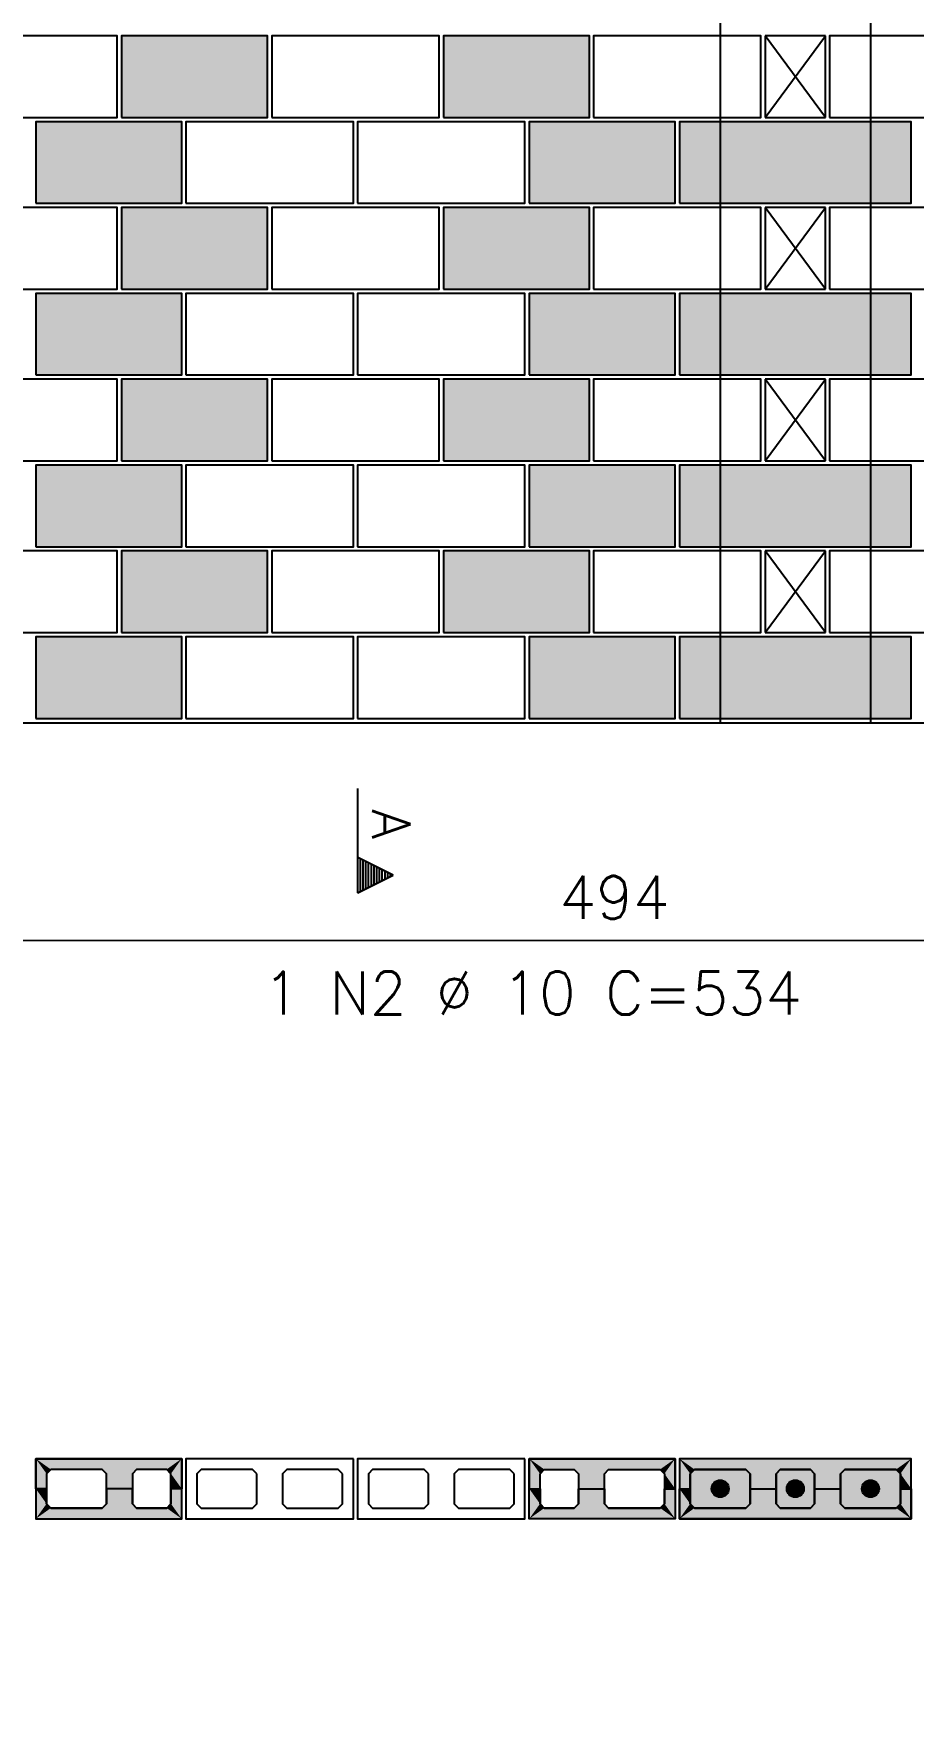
# Model space of a CAD drawing. Extents: x -1.9 to 86, y -1.5 to 61.
# Drawn here: x 44.68 to 48.78, y 30.22 to 38.07 of the extents above; entities that cross this region are included whole.
import ezdxf

# ---------------------------------------------------------------- set-up
doc = ezdxf.new("R2010")
doc.units = 0
doc.header["$MEASUREMENT"] = 0
for name, color, linetype in [('PENA_01', 1, 'CONTINUOUS'), ('PENA_02', 2, 'CONTINUOUS'), ('PENA_03', 3, 'CONTINUOUS'), ('PENA_05', 5, 'CONTINUOUS'), ('PENA_11', 252, 'CONTINUOUS'), ('PENA_19', 240, 'CONTINUOUS'), ('PENA_21', 100, 'CONTINUOUS')]:
    doc.layers.add(name, color=color, linetype=linetype)
doc.styles.get("Standard").update_dxf_attribs({"font": 'ROMANS.SHX'})

msp = doc.modelspace()

# ---------------------------------------------------------------- linework, layer by layer
at = {"layer": 'PENA_01', "linetype": 'Continuous'}
for points in [[(44.9986, 31.38), (44.7586, 31.38), (44.7386, 31.36), (44.7386, 31.22), (44.7586, 31.2), (44.9986, 31.2), (45.0186, 31.22), (45.0186, 31.36), (44.9986, 31.38)], [(45.2986, 31.38), (45.1586, 31.38), (45.1386, 31.36), (45.1386, 31.22), (45.1586, 31.2), (45.2986, 31.2), (45.3186, 31.22), (45.3186, 31.36), (45.2986, 31.38)], [(45.7186, 31.36), (45.6986, 31.38), (45.4586, 31.38), (45.4386, 31.36), (45.4386, 31.22), (45.4586, 31.2), (45.6986, 31.2), (45.7186, 31.22), (45.7186, 31.36)], [(46.1186, 31.36), (46.0986, 31.38), (45.8586, 31.38), (45.8386, 31.36), (45.8386, 31.22), (45.8586, 31.2), (46.0986, 31.2), (46.1186, 31.22), (46.1186, 31.36)], [(46.5186, 31.36), (46.4986, 31.38), (46.2586, 31.38), (46.2386, 31.36), (46.2386, 31.22), (46.2586, 31.2), (46.4986, 31.2), (46.5186, 31.22), (46.5186, 31.36)], [(46.9186, 31.36), (46.8986, 31.38), (46.6586, 31.38), (46.6386, 31.36), (46.6386, 31.22), (46.6586, 31.2), (46.8986, 31.2), (46.9186, 31.22), (46.9186, 31.36)], [(47.0586, 31.38), (47.1986, 31.38), (47.2186, 31.36), (47.2186, 31.22), (47.1986, 31.2), (47.0586, 31.2), (47.0386, 31.22), (47.0386, 31.36), (47.0586, 31.38)], [(47.3586, 31.38), (47.5986, 31.38), (47.6186, 31.36), (47.6186, 31.22), (47.5986, 31.2), (47.3586, 31.2), (47.3386, 31.22), (47.3386, 31.36), (47.3586, 31.38)], [(47.7386, 31.22), (47.7586, 31.2), (47.9986, 31.2), (48.0186, 31.22), (48.0186, 31.36), (47.9986, 31.38), (47.7586, 31.38), (47.7386, 31.36), (47.7386, 31.22)], [(48.1386, 31.22), (48.1586, 31.2), (48.2986, 31.2), (48.3186, 31.22), (48.3186, 31.36), (48.2986, 31.38), (48.1586, 31.38), (48.1386, 31.36), (48.1386, 31.22)], [(48.4386, 31.22), (48.4586, 31.2), (48.6986, 31.2), (48.7186, 31.22), (48.7186, 31.36), (48.6986, 31.38), (48.4586, 31.38), (48.4386, 31.36), (48.4386, 31.22)]]:
    msp.add_lwpolyline(points, dxfattribs=at)
at = {"layer": 'PENA_02', "linetype": 'Continuous'}
for p, q in [((48.3686, 38.0589), (48.0886, 38.0589)), ((48.0886, 38.0589), (48.0886, 37.6789)), ((48.3686, 37.6789), (48.3686, 38.0589)), ((48.0886, 37.6789), (48.3686, 37.6789)), ((48.3686, 37.2589), (48.0886, 37.2589)), ((48.0886, 37.2589), (48.0886, 36.8789)), ((48.3686, 36.8789), (48.3686, 37.2589)), ((48.0886, 36.8789), (48.3686, 36.8789)), ((48.3686, 36.4589), (48.0886, 36.4589)), ((48.0886, 36.4589), (48.0886, 36.0789)), ((48.3686, 36.0789), (48.3686, 36.4589)), ((48.0886, 36.0789), (48.3686, 36.0789)), ((48.3686, 35.6589), (48.0886, 35.6589)), ((48.0886, 35.6589), (48.0886, 35.2789)), ((48.3686, 35.2789), (48.3686, 35.6589)), ((48.0886, 35.2789), (48.3686, 35.2789)), ((42.4886, 34.8589), (52.4686, 34.8589)), ((48.7686, 31.43), (47.6886, 31.43)), ((47.6886, 31.43), (47.6886, 31.15)), ((48.7686, 31.15), (48.7686, 31.43)), ((47.6886, 31.15), (48.7686, 31.15))]:
    msp.add_line(p, q, dxfattribs=at)
for points in [[(44.2886, 37.6789), (45.0686, 37.6789), (45.0686, 38.0589), (44.2886, 38.0589), (44.2886, 37.6789)], [(45.0886, 37.6789), (45.7686, 37.6789), (45.7686, 38.0589), (45.0886, 38.0589), (45.0886, 37.6789)], [(45.7886, 37.6789), (46.5686, 37.6789), (46.5686, 38.0589), (45.7886, 38.0589), (45.7886, 37.6789)], [(46.5886, 37.6789), (47.2686, 37.6789), (47.2686, 38.0589), (46.5886, 38.0589), (46.5886, 37.6789)], [(47.2886, 37.6789), (48.0686, 37.6789), (48.0686, 38.0589), (47.2886, 38.0589), (47.2886, 37.6789)], [(48.3886, 37.6789), (49.1686, 37.6789), (49.1686, 38.0589), (48.3886, 38.0589), (48.3886, 37.6789)], [(44.6886, 37.2789), (45.3686, 37.2789), (45.3686, 37.6589), (44.6886, 37.6589), (44.6886, 37.2789)], [(45.3886, 37.2789), (46.1686, 37.2789), (46.1686, 37.6589), (45.3886, 37.6589), (45.3886, 37.2789)], [(46.1886, 37.2789), (46.9686, 37.2789), (46.9686, 37.6589), (46.1886, 37.6589), (46.1886, 37.2789)], [(46.9886, 37.2789), (47.6686, 37.2789), (47.6686, 37.6589), (46.9886, 37.6589), (46.9886, 37.2789)], [(47.6886, 37.2789), (48.7686, 37.2789), (48.7686, 37.6589), (47.6886, 37.6589), (47.6886, 37.2789)], [(44.2886, 36.8789), (45.0686, 36.8789), (45.0686, 37.2589), (44.2886, 37.2589), (44.2886, 36.8789)], [(45.0886, 36.8789), (45.7686, 36.8789), (45.7686, 37.2589), (45.0886, 37.2589), (45.0886, 36.8789)], [(45.7886, 36.8789), (46.5686, 36.8789), (46.5686, 37.2589), (45.7886, 37.2589), (45.7886, 36.8789)], [(46.5886, 36.8789), (47.2686, 36.8789), (47.2686, 37.2589), (46.5886, 37.2589), (46.5886, 36.8789)], [(47.2886, 36.8789), (48.0686, 36.8789), (48.0686, 37.2589), (47.2886, 37.2589), (47.2886, 36.8789)], [(48.3886, 36.8789), (49.1686, 36.8789), (49.1686, 37.2589), (48.3886, 37.2589), (48.3886, 36.8789)], [(44.6886, 36.4789), (45.3686, 36.4789), (45.3686, 36.8589), (44.6886, 36.8589), (44.6886, 36.4789)], [(45.3886, 36.4789), (46.1686, 36.4789), (46.1686, 36.8589), (45.3886, 36.8589), (45.3886, 36.4789)], [(46.1886, 36.4789), (46.9686, 36.4789), (46.9686, 36.8589), (46.1886, 36.8589), (46.1886, 36.4789)], [(46.9886, 36.4789), (47.6686, 36.4789), (47.6686, 36.8589), (46.9886, 36.8589), (46.9886, 36.4789)], [(47.6886, 36.4789), (48.7686, 36.4789), (48.7686, 36.8589), (47.6886, 36.8589), (47.6886, 36.4789)], [(44.2886, 36.0789), (45.0686, 36.0789), (45.0686, 36.4589), (44.2886, 36.4589), (44.2886, 36.0789)], [(45.0886, 36.0789), (45.7686, 36.0789), (45.7686, 36.4589), (45.0886, 36.4589), (45.0886, 36.0789)], [(45.7886, 36.0789), (46.5686, 36.0789), (46.5686, 36.4589), (45.7886, 36.4589), (45.7886, 36.0789)], [(46.5886, 36.0789), (47.2686, 36.0789), (47.2686, 36.4589), (46.5886, 36.4589), (46.5886, 36.0789)], [(47.2886, 36.0789), (48.0686, 36.0789), (48.0686, 36.4589), (47.2886, 36.4589), (47.2886, 36.0789)], [(48.3886, 36.0789), (49.1686, 36.0789), (49.1686, 36.4589), (48.3886, 36.4589), (48.3886, 36.0789)], [(44.6886, 35.6789), (45.3686, 35.6789), (45.3686, 36.0589), (44.6886, 36.0589), (44.6886, 35.6789)], [(45.3886, 35.6789), (46.1686, 35.6789), (46.1686, 36.0589), (45.3886, 36.0589), (45.3886, 35.6789)], [(46.1886, 35.6789), (46.9686, 35.6789), (46.9686, 36.0589), (46.1886, 36.0589), (46.1886, 35.6789)], [(46.9886, 35.6789), (47.6686, 35.6789), (47.6686, 36.0589), (46.9886, 36.0589), (46.9886, 35.6789)], [(47.6886, 35.6789), (48.7686, 35.6789), (48.7686, 36.0589), (47.6886, 36.0589), (47.6886, 35.6789)], [(44.2886, 35.2789), (45.0686, 35.2789), (45.0686, 35.6589), (44.2886, 35.6589), (44.2886, 35.2789)], [(45.0886, 35.2789), (45.7686, 35.2789), (45.7686, 35.6589), (45.0886, 35.6589), (45.0886, 35.2789)], [(45.7886, 35.2789), (46.5686, 35.2789), (46.5686, 35.6589), (45.7886, 35.6589), (45.7886, 35.2789)], [(46.5886, 35.2789), (47.2686, 35.2789), (47.2686, 35.6589), (46.5886, 35.6589), (46.5886, 35.2789)], [(47.2886, 35.2789), (48.0686, 35.2789), (48.0686, 35.6589), (47.2886, 35.6589), (47.2886, 35.2789)], [(48.3886, 35.2789), (49.1686, 35.2789), (49.1686, 35.6589), (48.3886, 35.6589), (48.3886, 35.2789)], [(44.6886, 34.8789), (45.3686, 34.8789), (45.3686, 35.2589), (44.6886, 35.2589), (44.6886, 34.8789)], [(45.3886, 34.8789), (46.1686, 34.8789), (46.1686, 35.2589), (45.3886, 35.2589), (45.3886, 34.8789)], [(46.1886, 34.8789), (46.9686, 34.8789), (46.9686, 35.2589), (46.1886, 35.2589), (46.1886, 34.8789)], [(46.9886, 34.8789), (47.6686, 34.8789), (47.6686, 35.2589), (46.9886, 35.2589), (46.9886, 34.8789)], [(47.6886, 34.8789), (48.7686, 34.8789), (48.7686, 35.2589), (47.6886, 35.2589), (47.6886, 34.8789)], [(45.3686, 31.43), (44.6886, 31.43), (44.6886, 31.15), (45.3686, 31.15), (45.3686, 31.43)], [(46.1686, 31.43), (45.3886, 31.43), (45.3886, 31.15), (46.1686, 31.15), (46.1686, 31.43)], [(46.9686, 31.43), (46.1886, 31.43), (46.1886, 31.15), (46.9686, 31.15), (46.9686, 31.43)], [(46.9886, 31.43), (47.6686, 31.43), (47.6686, 31.15), (46.9886, 31.15), (46.9886, 31.43)]]:
    msp.add_lwpolyline(points, dxfattribs=at)
at = {"layer": 'PENA_03', "linetype": 'Continuous'}
for p, q in [((48.0886, 37.6789), (48.3686, 38.0589)), ((48.3686, 37.6789), (48.0886, 38.0589)), ((48.0886, 36.8789), (48.3686, 37.2589)), ((48.3686, 36.8789), (48.0886, 37.2589)), ((48.0886, 36.0789), (48.3686, 36.4589)), ((48.3686, 36.0789), (48.0886, 36.4589)), ((48.0886, 35.2789), (48.3686, 35.6589)), ((48.3686, 35.2789), (48.0886, 35.6589)), ((46.1886, 34.5521), (46.1886, 34.0657)), ((46.1893, 34.2313), (46.1893, 34.5521)), ((46.3546, 34.1487), (46.1893, 34.2313)), ((46.1893, 34.0669), (46.1893, 34.2305)), ((46.353, 34.1487), (46.1893, 34.2305)), ((46.2014, 34.0721), (46.2014, 34.2253)), ((46.2142, 34.0785), (46.2142, 34.2189)), ((46.2269, 34.0849), (46.2269, 34.2125)), ((46.2397, 34.0913), (46.2397, 34.2061)), ((46.2525, 34.0976), (46.2525, 34.1997)), ((46.1886, 34.0657), (46.3546, 34.1487)), ((46.1893, 34.0669), (46.353, 34.1487)), ((46.2652, 34.104), (46.2652, 34.1934)), ((46.278, 34.1104), (46.278, 34.187)), ((46.2908, 34.1168), (46.2908, 34.1806)), ((46.3035, 34.1232), (46.3035, 34.1742)), ((46.3163, 34.1295), (46.3163, 34.1678)), ((46.329, 34.1359), (46.329, 34.1615)), ((46.3418, 34.1423), (46.3418, 34.1551))]:
    msp.add_line(p, q, dxfattribs=at)
for points in [[(48.0186, 31.22), (47.9986, 31.2), (47.7586, 31.2), (47.7386, 31.22), (47.7386, 31.36), (47.7586, 31.38), (47.9986, 31.38), (48.0186, 31.36), (48.0186, 31.22)], [(48.3186, 31.22), (48.2986, 31.2), (48.1586, 31.2), (48.1386, 31.22), (48.1386, 31.36), (48.1586, 31.38), (48.2986, 31.38), (48.3186, 31.36), (48.3186, 31.22)], [(48.7186, 31.22), (48.6986, 31.2), (48.4586, 31.2), (48.4386, 31.22), (48.4386, 31.36), (48.4586, 31.38), (48.6986, 31.38), (48.7186, 31.36), (48.7186, 31.22)]]:
    msp.add_lwpolyline(points, dxfattribs=at)
for centre in [(47.8786, 31.29), (48.2286, 31.29), (48.5786, 31.29)]:
    msp.add_circle(centre, 0.04, dxfattribs=at)
for points in [[(47.9186, 31.29), (47.8586, 31.3246), (47.8411, 31.3036)], [(47.9186, 31.29), (47.8411, 31.3036), (47.8411, 31.2763)], [(47.9186, 31.29), (47.8856, 31.3293), (47.8586, 31.3246)], [(47.9186, 31.29), (47.9093, 31.3157), (47.8856, 31.3293)], [(48.2686, 31.29), (48.2086, 31.3246), (48.1911, 31.3036)], [(48.2686, 31.29), (48.1911, 31.3036), (48.1911, 31.2763)], [(48.2686, 31.29), (48.2356, 31.3293), (48.2086, 31.3246)], [(48.2686, 31.29), (48.2593, 31.3157), (48.2356, 31.3293)], [(48.6186, 31.29), (48.5586, 31.3246), (48.5411, 31.3036)], [(48.6186, 31.29), (48.5411, 31.3036), (48.5411, 31.2763)], [(48.6186, 31.29), (48.5856, 31.3293), (48.5586, 31.3246)], [(48.6186, 31.29), (48.6093, 31.3157), (48.5856, 31.3293)], [(47.9186, 31.29), (47.8411, 31.2763), (47.8586, 31.2553)], [(47.9186, 31.29), (47.8586, 31.2553), (47.8856, 31.2506)], [(47.9186, 31.29), (47.8856, 31.2506), (47.9093, 31.2642)], [(47.9186, 31.29), (47.9093, 31.2642), (47.9186, 31.29)], [(48.2686, 31.29), (48.1911, 31.2763), (48.2086, 31.2553)], [(48.2686, 31.29), (48.2086, 31.2553), (48.2356, 31.2506)], [(48.2686, 31.29), (48.2356, 31.2506), (48.2593, 31.2642)], [(48.2686, 31.29), (48.2593, 31.2642), (48.2686, 31.29)], [(48.6186, 31.29), (48.5411, 31.2763), (48.5586, 31.2553)], [(48.6186, 31.29), (48.5586, 31.2553), (48.5856, 31.2506)], [(48.6186, 31.29), (48.5856, 31.2506), (48.6093, 31.2642)], [(48.6186, 31.29), (48.6093, 31.2642), (48.6186, 31.29)]]:
    msp.add_solid(points, dxfattribs=at)
at = {"layer": 'PENA_05', "linetype": 'Continuous'}
msp.add_line((42.4887, 33.8446), (52.3685, 33.8451), dxfattribs=at)
for points in [[(47.8786, 41.0989), (47.8786, 34.8589)], [(48.5786, 41.0989), (48.5786, 34.8589)]]:
    msp.add_lwpolyline(points, dxfattribs=at)
at = {"layer": 'PENA_11', "linetype": 'Continuous'}
for points in [[(48.0186, 31.22), (47.7386, 31.36), (47.7586, 31.38)], [(48.0186, 31.22), (47.7586, 31.38), (47.9986, 31.38)], [(48.0186, 31.22), (47.9986, 31.38), (48.0186, 31.36)], [(48.3186, 31.22), (48.1386, 31.36), (48.1586, 31.38)], [(48.3186, 31.22), (48.1586, 31.38), (48.2986, 31.38)], [(48.3186, 31.22), (48.2986, 31.38), (48.3186, 31.36)], [(48.7186, 31.22), (48.4386, 31.36), (48.4586, 31.38)], [(48.7186, 31.22), (48.4586, 31.38), (48.6986, 31.38)], [(48.7186, 31.22), (48.6986, 31.38), (48.7186, 31.36)], [(48.0186, 31.22), (47.7386, 31.22), (47.7386, 31.36)], [(48.0186, 31.22), (48.0186, 31.36), (48.0186, 31.22)], [(48.3186, 31.22), (48.1386, 31.22), (48.1386, 31.36)], [(48.3186, 31.22), (48.3186, 31.36), (48.3186, 31.22)], [(48.7186, 31.22), (48.4386, 31.22), (48.4386, 31.36)], [(48.7186, 31.22), (48.7186, 31.36), (48.7186, 31.22)], [(48.0186, 31.22), (47.7586, 31.2), (47.7386, 31.22)], [(48.0186, 31.22), (47.9986, 31.2), (47.7586, 31.2)], [(48.3186, 31.22), (48.1586, 31.2), (48.1386, 31.22)], [(48.3186, 31.22), (48.2986, 31.2), (48.1586, 31.2)], [(48.7186, 31.22), (48.4586, 31.2), (48.4386, 31.22)], [(48.7186, 31.22), (48.6986, 31.2), (48.4586, 31.2)]]:
    msp.add_solid(points, dxfattribs=at)
at = {"layer": 'PENA_19', "linetype": 'Continuous'}
for points in [[(47.6886, 37.2789), (48.7686, 37.2789), (48.7686, 37.6589), (47.6886, 37.6589), (47.6886, 37.2789)], [(47.6886, 36.4789), (48.7686, 36.4789), (48.7686, 36.8589), (47.6886, 36.8589), (47.6886, 36.4789)], [(47.6886, 35.6789), (48.7686, 35.6789), (48.7686, 36.0589), (47.6886, 36.0589), (47.6886, 35.6789)], [(47.6886, 34.8789), (48.7686, 34.8789), (48.7686, 35.2589), (47.6886, 35.2589), (47.6886, 34.8789)], [(47.6886, 31.29), (47.7386, 31.29), (47.7386, 31.36), (47.7586, 31.38), (47.9986, 31.38), (48.0186, 31.36), (48.0186, 31.29), (48.1386, 31.29), (48.1386, 31.36), (48.1586, 31.38), (48.2986, 31.38), (48.3186, 31.36), (48.3186, 31.29), (48.4386, 31.29), (48.4386, 31.36), (48.4586, 31.38), (48.6986, 31.38), (48.7186, 31.36), (48.7186, 31.29), (48.7686, 31.29), (48.7686, 31.43), (47.6886, 31.43), (47.6886, 31.29)], [(47.6886, 31.29), (47.7386, 31.29), (47.7386, 31.22), (47.7586, 31.2), (47.9986, 31.2), (48.0186, 31.22), (48.0186, 31.29), (48.1386, 31.29), (48.1386, 31.22), (48.1586, 31.2), (48.2986, 31.2), (48.3186, 31.22), (48.3186, 31.29), (48.4386, 31.29), (48.4386, 31.22), (48.4586, 31.2), (48.6986, 31.2), (48.7186, 31.22), (48.7186, 31.29), (48.7686, 31.29), (48.7686, 31.15), (47.6886, 31.15), (47.6886, 31.29)]]:
    msp.add_lwpolyline(points, dxfattribs=at)
for points in [[(47.6886, 37.2789), (48.7686, 37.2789), (48.7686, 37.6589)], [(47.6886, 37.2789), (48.7686, 37.6589), (47.6886, 37.6589)], [(47.6886, 37.2789), (47.6886, 37.6589), (47.6886, 37.2789)], [(47.6886, 36.4789), (48.7686, 36.4789), (48.7686, 36.8589)], [(47.6886, 36.4789), (48.7686, 36.8589), (47.6886, 36.8589)], [(47.6886, 36.4789), (47.6886, 36.8589), (47.6886, 36.4789)], [(47.6886, 35.6789), (48.7686, 35.6789), (48.7686, 36.0589)], [(47.6886, 35.6789), (48.7686, 36.0589), (47.6886, 36.0589)], [(47.6886, 35.6789), (47.6886, 36.0589), (47.6886, 35.6789)], [(47.6886, 34.8789), (48.7686, 34.8789), (48.7686, 35.2589)], [(47.6886, 34.8789), (48.7686, 35.2589), (47.6886, 35.2589)], [(47.6886, 34.8789), (47.6886, 35.2589), (47.6886, 34.8789)], [(48.7686, 31.43), (47.6886, 31.43), (47.7586, 31.38)], [(47.6886, 31.43), (47.6886, 31.29), (47.7386, 31.29)], [(47.6886, 31.43), (47.7386, 31.29), (47.7386, 31.36)], [(47.6886, 31.43), (47.7386, 31.36), (47.7586, 31.38)], [(48.7686, 31.43), (47.7586, 31.38), (47.9986, 31.38)], [(48.7686, 31.43), (47.9986, 31.38), (48.1586, 31.38)], [(48.0186, 31.36), (48.1586, 31.38), (47.9986, 31.38)], [(48.0186, 31.36), (48.1386, 31.36), (48.1586, 31.38)], [(48.7686, 31.43), (48.1586, 31.38), (48.2986, 31.38)], [(48.7686, 31.43), (48.2986, 31.38), (48.3186, 31.36)], [(48.7686, 31.43), (48.3186, 31.36), (48.4586, 31.38)], [(48.3186, 31.36), (48.4386, 31.36), (48.4586, 31.38)], [(48.7686, 31.43), (48.4586, 31.38), (48.6986, 31.38)], [(48.7686, 31.43), (48.6986, 31.38), (48.7186, 31.36)], [(48.7686, 31.43), (48.7186, 31.36), (48.7686, 31.29)], [(48.0186, 31.36), (48.0186, 31.29), (48.1386, 31.29)], [(48.0186, 31.36), (48.1386, 31.29), (48.1386, 31.36)], [(48.3186, 31.36), (48.3186, 31.29), (48.4386, 31.29)], [(48.3186, 31.36), (48.4386, 31.29), (48.4386, 31.36)], [(48.7686, 31.29), (48.7186, 31.36), (48.7186, 31.29)], [(47.7386, 31.22), (47.6886, 31.15), (47.6886, 31.29)], [(47.7386, 31.22), (47.6886, 31.29), (47.7386, 31.29)], [(47.7386, 31.22), (47.7586, 31.2), (47.6886, 31.15)], [(48.1586, 31.2), (47.9986, 31.2), (48.0186, 31.22)], [(48.1386, 31.29), (48.1386, 31.22), (48.0186, 31.29)], [(48.1386, 31.22), (48.1586, 31.2), (48.0186, 31.29)], [(48.0186, 31.29), (48.1586, 31.2), (48.0186, 31.22)], [(48.7686, 31.15), (48.2986, 31.2), (48.3186, 31.22)], [(48.3186, 31.29), (48.4386, 31.29), (48.4386, 31.22)], [(48.3186, 31.29), (48.4386, 31.22), (48.4586, 31.2)], [(48.3186, 31.29), (48.4586, 31.2), (48.3186, 31.22)], [(48.7686, 31.15), (48.3186, 31.22), (48.4586, 31.2)], [(48.7686, 31.15), (48.6986, 31.2), (48.7186, 31.22)], [(48.7686, 31.15), (48.7186, 31.22), (48.7186, 31.29)], [(48.7686, 31.15), (48.7186, 31.29), (48.7686, 31.29)], [(48.7686, 31.15), (47.6886, 31.15), (47.7586, 31.2)], [(48.7686, 31.15), (47.7586, 31.2), (47.9986, 31.2)], [(48.7686, 31.15), (47.9986, 31.2), (48.1586, 31.2)], [(48.7686, 31.15), (48.1586, 31.2), (48.2986, 31.2)], [(48.7686, 31.15), (48.4586, 31.2), (48.6986, 31.2)]]:
    msp.add_solid(points, dxfattribs=at)
at = {"layer": 'PENA_21', "linetype": 'Continuous'}
for points in [[(45.0886, 37.6789), (45.7686, 37.6789), (45.7686, 38.0589), (45.0886, 38.0589), (45.0886, 37.6789)], [(46.5886, 37.6789), (47.2686, 37.6789), (47.2686, 38.0589), (46.5886, 38.0589), (46.5886, 37.6789)], [(44.6886, 37.2789), (45.3686, 37.2789), (45.3686, 37.6589), (44.6886, 37.6589), (44.6886, 37.2789)], [(46.9886, 37.2789), (47.6686, 37.2789), (47.6686, 37.6589), (46.9886, 37.6589), (46.9886, 37.2789)], [(45.0886, 36.8789), (45.7686, 36.8789), (45.7686, 37.2589), (45.0886, 37.2589), (45.0886, 36.8789)], [(46.5886, 36.8789), (47.2686, 36.8789), (47.2686, 37.2589), (46.5886, 37.2589), (46.5886, 36.8789)], [(44.6886, 36.4789), (45.3686, 36.4789), (45.3686, 36.8589), (44.6886, 36.8589), (44.6886, 36.4789)], [(46.9886, 36.4789), (47.6686, 36.4789), (47.6686, 36.8589), (46.9886, 36.8589), (46.9886, 36.4789)], [(45.0886, 36.0789), (45.7686, 36.0789), (45.7686, 36.4589), (45.0886, 36.4589), (45.0886, 36.0789)], [(46.5886, 36.0789), (47.2686, 36.0789), (47.2686, 36.4589), (46.5886, 36.4589), (46.5886, 36.0789)], [(44.6886, 35.6789), (45.3686, 35.6789), (45.3686, 36.0589), (44.6886, 36.0589), (44.6886, 35.6789)], [(46.9886, 35.6789), (47.6686, 35.6789), (47.6686, 36.0589), (46.9886, 36.0589), (46.9886, 35.6789)], [(45.0886, 35.2789), (45.7686, 35.2789), (45.7686, 35.6589), (45.0886, 35.6589), (45.0886, 35.2789)], [(46.5886, 35.2789), (47.2686, 35.2789), (47.2686, 35.6589), (46.5886, 35.6589), (46.5886, 35.2789)], [(44.6886, 34.8789), (45.3686, 34.8789), (45.3686, 35.2589), (44.6886, 35.2589), (44.6886, 34.8789)], [(46.9886, 34.8789), (47.6686, 34.8789), (47.6686, 35.2589), (46.9886, 35.2589), (46.9886, 34.8789)], [(45.3686, 31.29), (45.3186, 31.29), (45.3186, 31.36), (45.2986, 31.38), (45.1586, 31.38), (45.1386, 31.36), (45.1386, 31.29), (45.0186, 31.29), (45.0186, 31.36), (44.9986, 31.38), (44.7586, 31.38), (44.7386, 31.36), (44.7386, 31.29), (44.6886, 31.29), (44.6886, 31.43), (45.3686, 31.43), (45.3686, 31.29)], [(46.9886, 31.29), (47.0386, 31.29), (47.0386, 31.36), (47.0586, 31.38), (47.1986, 31.38), (47.2186, 31.36), (47.2186, 31.29), (47.3386, 31.29), (47.3386, 31.36), (47.3586, 31.38), (47.5986, 31.38), (47.6186, 31.36), (47.6186, 31.29), (47.6686, 31.29), (47.6686, 31.43), (46.9886, 31.43), (46.9886, 31.29)], [(45.3686, 31.29), (45.3186, 31.29), (45.3186, 31.22), (45.2986, 31.2), (45.1586, 31.2), (45.1386, 31.22), (45.1386, 31.29), (45.0186, 31.29), (45.0186, 31.22), (44.9986, 31.2), (44.7586, 31.2), (44.7386, 31.22), (44.7386, 31.29), (44.6886, 31.29), (44.6886, 31.15), (45.3686, 31.15), (45.3686, 31.29)], [(46.9886, 31.29), (47.0386, 31.29), (47.0386, 31.22), (47.0586, 31.2), (47.1986, 31.2), (47.2186, 31.22), (47.2186, 31.29), (47.3386, 31.29), (47.3386, 31.22), (47.3586, 31.2), (47.5986, 31.2), (47.6186, 31.22), (47.6186, 31.29), (47.6686, 31.29), (47.6686, 31.15), (46.9886, 31.15), (46.9886, 31.29)]]:
    msp.add_lwpolyline(points, dxfattribs=at)
for points in [[(45.0886, 37.6789), (45.7686, 37.6789), (45.7686, 38.0589)], [(45.0886, 37.6789), (45.7686, 38.0589), (45.0886, 38.0589)], [(45.0886, 37.6789), (45.0886, 38.0589), (45.0886, 37.6789)], [(46.5886, 37.6789), (47.2686, 37.6789), (47.2686, 38.0589)], [(46.5886, 37.6789), (47.2686, 38.0589), (46.5886, 38.0589)], [(46.5886, 37.6789), (46.5886, 38.0589), (46.5886, 37.6789)], [(44.6886, 37.2789), (45.3686, 37.2789), (45.3686, 37.6589)], [(44.6886, 37.2789), (45.3686, 37.6589), (44.6886, 37.6589)], [(44.6886, 37.2789), (44.6886, 37.6589), (44.6886, 37.2789)], [(46.9886, 37.2789), (47.6686, 37.2789), (47.6686, 37.6589)], [(46.9886, 37.2789), (47.6686, 37.6589), (46.9886, 37.6589)], [(46.9886, 37.2789), (46.9886, 37.6589), (46.9886, 37.2789)], [(45.0886, 36.8789), (45.7686, 36.8789), (45.7686, 37.2589)], [(45.0886, 36.8789), (45.7686, 37.2589), (45.0886, 37.2589)], [(45.0886, 36.8789), (45.0886, 37.2589), (45.0886, 36.8789)], [(46.5886, 36.8789), (47.2686, 36.8789), (47.2686, 37.2589)], [(46.5886, 36.8789), (47.2686, 37.2589), (46.5886, 37.2589)], [(46.5886, 36.8789), (46.5886, 37.2589), (46.5886, 36.8789)], [(44.6886, 36.4789), (45.3686, 36.4789), (45.3686, 36.8589)], [(44.6886, 36.4789), (45.3686, 36.8589), (44.6886, 36.8589)], [(44.6886, 36.4789), (44.6886, 36.8589), (44.6886, 36.4789)], [(46.9886, 36.4789), (47.6686, 36.4789), (47.6686, 36.8589)], [(46.9886, 36.4789), (47.6686, 36.8589), (46.9886, 36.8589)], [(46.9886, 36.4789), (46.9886, 36.8589), (46.9886, 36.4789)], [(45.0886, 36.0789), (45.7686, 36.0789), (45.7686, 36.4589)], [(45.0886, 36.0789), (45.7686, 36.4589), (45.0886, 36.4589)], [(45.0886, 36.0789), (45.0886, 36.4589), (45.0886, 36.0789)], [(46.5886, 36.0789), (47.2686, 36.0789), (47.2686, 36.4589)], [(46.5886, 36.0789), (47.2686, 36.4589), (46.5886, 36.4589)], [(46.5886, 36.0789), (46.5886, 36.4589), (46.5886, 36.0789)], [(44.6886, 35.6789), (45.3686, 35.6789), (45.3686, 36.0589)], [(44.6886, 35.6789), (45.3686, 36.0589), (44.6886, 36.0589)], [(44.6886, 35.6789), (44.6886, 36.0589), (44.6886, 35.6789)], [(46.9886, 35.6789), (47.6686, 35.6789), (47.6686, 36.0589)], [(46.9886, 35.6789), (47.6686, 36.0589), (46.9886, 36.0589)], [(46.9886, 35.6789), (46.9886, 36.0589), (46.9886, 35.6789)], [(45.0886, 35.2789), (45.7686, 35.2789), (45.7686, 35.6589)], [(45.0886, 35.2789), (45.7686, 35.6589), (45.0886, 35.6589)], [(45.0886, 35.2789), (45.0886, 35.6589), (45.0886, 35.2789)], [(46.5886, 35.2789), (47.2686, 35.2789), (47.2686, 35.6589)], [(46.5886, 35.2789), (47.2686, 35.6589), (46.5886, 35.6589)], [(46.5886, 35.2789), (46.5886, 35.6589), (46.5886, 35.2789)], [(44.6886, 34.8789), (45.3686, 34.8789), (45.3686, 35.2589)], [(44.6886, 34.8789), (45.3686, 35.2589), (44.6886, 35.2589)], [(44.6886, 34.8789), (44.6886, 35.2589), (44.6886, 34.8789)], [(46.9886, 34.8789), (47.6686, 34.8789), (47.6686, 35.2589)], [(46.9886, 34.8789), (47.6686, 35.2589), (46.9886, 35.2589)], [(46.9886, 34.8789), (46.9886, 35.2589), (46.9886, 34.8789)], [(44.7586, 31.38), (44.7386, 31.36), (44.6886, 31.43)], [(44.7586, 31.38), (44.6886, 31.43), (45.3686, 31.43)], [(44.7386, 31.29), (44.6886, 31.29), (44.6886, 31.43)], [(44.7386, 31.29), (44.6886, 31.43), (44.7386, 31.36)], [(44.7586, 31.38), (45.3686, 31.43), (44.9986, 31.38)], [(45.0186, 31.36), (44.9986, 31.38), (45.3686, 31.43)], [(45.0186, 31.36), (45.3686, 31.43), (45.1586, 31.38)], [(45.0186, 31.36), (45.1586, 31.38), (45.1386, 31.36)], [(45.1586, 31.38), (45.3686, 31.43), (45.2986, 31.38)], [(45.3186, 31.36), (45.2986, 31.38), (45.3686, 31.43)], [(45.3186, 31.36), (45.3686, 31.43), (45.3686, 31.29)], [(47.6686, 31.43), (46.9886, 31.43), (47.0586, 31.38)], [(46.9886, 31.43), (46.9886, 31.29), (47.0386, 31.29)], [(46.9886, 31.43), (47.0386, 31.29), (47.0386, 31.36)], [(46.9886, 31.43), (47.0386, 31.36), (47.0586, 31.38)], [(47.6686, 31.43), (47.0586, 31.38), (47.1986, 31.38)], [(47.6686, 31.43), (47.1986, 31.38), (47.2186, 31.36)], [(47.6686, 31.43), (47.2186, 31.36), (47.3586, 31.38)], [(47.2186, 31.36), (47.3386, 31.36), (47.3586, 31.38)], [(47.6686, 31.43), (47.3586, 31.38), (47.5986, 31.38)], [(47.6686, 31.43), (47.5986, 31.38), (47.6186, 31.36)], [(47.6686, 31.43), (47.6186, 31.36), (47.6686, 31.29)], [(45.0186, 31.36), (45.1386, 31.36), (45.1386, 31.29)], [(45.0186, 31.36), (45.1386, 31.29), (45.0186, 31.29)], [(45.3186, 31.36), (45.3686, 31.29), (45.3186, 31.29)], [(47.2186, 31.36), (47.2186, 31.29), (47.3386, 31.29)], [(47.2186, 31.36), (47.3386, 31.29), (47.3386, 31.36)], [(47.6686, 31.29), (47.6186, 31.36), (47.6186, 31.29)], [(44.6886, 31.15), (44.7386, 31.22), (44.6886, 31.29)], [(44.7386, 31.22), (44.7386, 31.29), (44.6886, 31.29)], [(44.7586, 31.2), (44.7386, 31.22), (44.6886, 31.15)], [(45.0186, 31.22), (44.9986, 31.2), (45.3686, 31.15)], [(45.0186, 31.29), (45.0186, 31.22), (45.1586, 31.2)], [(45.0186, 31.29), (45.1586, 31.2), (45.1386, 31.22)], [(45.0186, 31.29), (45.1386, 31.22), (45.1386, 31.29)], [(45.3686, 31.15), (45.1586, 31.2), (45.0186, 31.22)], [(45.3686, 31.15), (45.3186, 31.22), (45.2986, 31.2)], [(45.3686, 31.15), (45.3686, 31.29), (45.3186, 31.29)], [(45.3686, 31.15), (45.3186, 31.29), (45.3186, 31.22)], [(47.0386, 31.22), (46.9886, 31.15), (46.9886, 31.29)], [(47.0386, 31.22), (46.9886, 31.29), (47.0386, 31.29)], [(47.0386, 31.22), (47.0586, 31.2), (46.9886, 31.15)], [(47.6686, 31.15), (47.1986, 31.2), (47.2186, 31.22)], [(47.2186, 31.29), (47.3386, 31.29), (47.3386, 31.22)], [(47.2186, 31.29), (47.3386, 31.22), (47.3586, 31.2)], [(47.2186, 31.29), (47.3586, 31.2), (47.2186, 31.22)], [(47.6686, 31.15), (47.2186, 31.22), (47.3586, 31.2)], [(47.6686, 31.15), (47.5986, 31.2), (47.6186, 31.22)], [(47.6686, 31.15), (47.6186, 31.22), (47.6186, 31.29)], [(47.6686, 31.15), (47.6186, 31.29), (47.6686, 31.29)], [(45.3686, 31.15), (44.7586, 31.2), (44.6886, 31.15)], [(44.9986, 31.2), (44.7586, 31.2), (45.3686, 31.15)], [(45.3686, 31.15), (45.2986, 31.2), (45.1586, 31.2)], [(47.6686, 31.15), (46.9886, 31.15), (47.0586, 31.2)], [(47.6686, 31.15), (47.0586, 31.2), (47.1986, 31.2)], [(47.6686, 31.15), (47.3586, 31.2), (47.5986, 31.2)]]:
    msp.add_solid(points, dxfattribs=at)

# ---------------------------------------------------------------- texts
at = {"layer": 'PENA_03', "linetype": 'Continuous'}
for s, height, rotation, p in [('A', 0.18, 270, (46.2557, 34.4556)), ('494', 0.2, 0.00248, (47.1286, 33.9448))]:
    msp.add_text(s, height=height, rotation=rotation, dxfattribs=at).set_placement(p)
msp.add_text('1 N2 %%c 10 C=534', height=0.2, dxfattribs=at).set_placement((45.7483, 33.4993))

doc.saveas('drawing.dxf')
